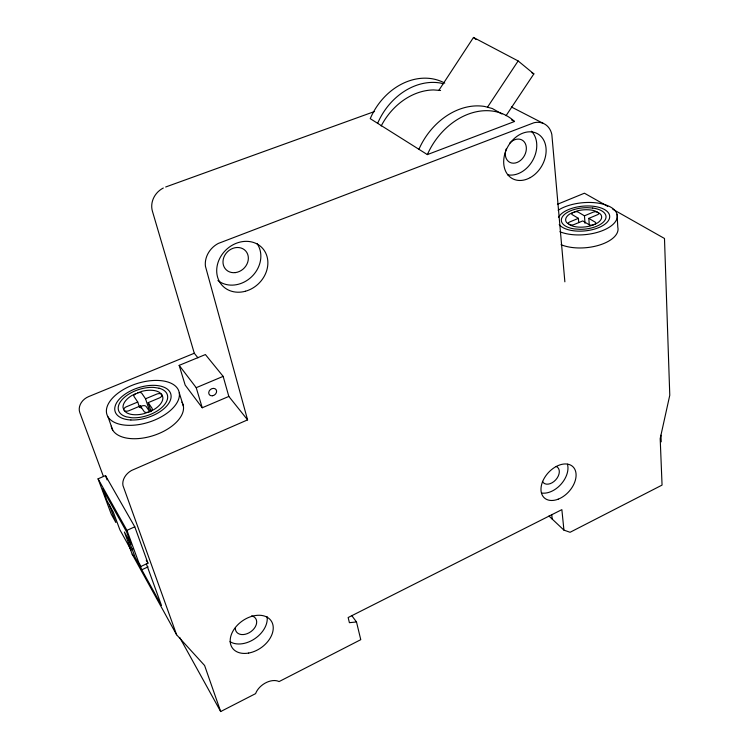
<?xml version="1.0" encoding="UTF-8"?>
<svg xmlns="http://www.w3.org/2000/svg" width="749" height="749" viewBox="0 0 749 749"><rect width="100%" height="100%" fill="white"/><g stroke="black" fill="none" stroke-linecap="round" stroke-linejoin="round"><path stroke-width="1.12" d="M438.848 90.348L473.49 37.45L518.139 60.95L533.868 73.898L506.052 115.692M487.477 107.229L518.139 60.95M594.996 224.232L590.034 226.039A18.079 8.595 -5.5 0 1 572.105 225.926L566.731 222.659A18.079 8.595 -5.5 0 1 569.802 213.961L577.32 210.844A18.079 8.595 -5.5 0 1 594.931 210.89L600.426 214.064A18.079 8.595 -5.5 0 1 597.665 222.828L594.996 224.232A3.811 1.826 -5.3 0 0 594.734 221.873L588.808 218.38L589.276 224.822M150.474 411.304L144.248 413.607A20.654 11.038 -17.9 0 1 126.225 412.484L123.969 410.274L123.033 407.54A20.654 11.038 -17.9 0 1 132.039 395.388L141.711 391.371A20.654 11.038 -17.9 0 1 159.425 392.364L161.756 394.489L162.823 397.157A20.654 11.038 -17.9 0 1 154.125 409.45L150.474 411.304A4.354 2.35 -18 0 0 151.813 407.933L148.199 402.653L158.685 398.234A4.26 2.275 -17.5 0 0 161.981 395.088M179.676 637.408L220.674 711.55L255.587 693.64A15.71 10.383 -35.3 0 1 279.087 681.581L360.765 639.674L356.496 621.96L351.656 615.463M128.622 539.626L135.223 557.528L140.306 566.731L147.956 563.192L134.783 526.819L105.506 475.606L98.063 478.826L111.264 514.179L115.87 522.512L109.326 504.938M146.383 563.894L161.484 605.473L141.776 569.783L148.105 566.853M130.981 549.85L124.39 532.024L131.141 544.167L126.656 531.977L102.576 488.9L107.013 500.791L113.296 512.082L119.859 529.721L130.981 549.85L133.097 548.886M98.063 478.826L126.937 530.358L134.783 526.819M564.868 281.821L551.835 134.483A23.153 17.517 -60.9 0 0 533.934 122.752L218.259 243.453A21.655 18.688 -43 0 0 205.441 266.279L247.582 419.88L131.468 470.503A15.158 11.834 -30.6 0 0 122.948 485.502L176.614 634.787L204.599 665.496L220.674 711.55M228.829 396.436L223.155 376.373L205.404 354.558L179.161 365.372L185.181 385.098L202.239 407.765L228.829 396.436L247.582 419.88M588.808 218.38L596.925 214.963A3.745 1.77 -5.3 0 0 598.657 212.679M139.586 407.54L137.741 402.035L126.066 406.913A4.335 2.313 -18.4 0 0 123.772 409.656M578.743 222.622L578.415 218.333L569.371 222.107A3.782 1.807 -5.7 0 0 568.425 224.073M148.246 412.25A4.354 2.35 -18 0 1 143.93 411.248L140.363 405.93L129.755 410.368A4.335 2.313 -18.4 0 1 124.493 410.77M179.161 365.372L196.219 387.682L223.155 376.373M137.816 392.682A4.269 2.256 -17.9 0 1 142.01 393.618L145.54 398.777L155.998 394.414A4.26 2.275 -17.5 0 1 161.222 394.011M574.146 211.901A3.736 1.76 -5.7 0 1 578.649 212.388L584.454 215.815L592.562 212.426A3.745 1.77 -5.3 0 1 597.43 211.958M197.942 357.825L194.291 353.256L88.7 396.577A13.81 11.338 -27.9 0 0 79.815 412.624L103.353 476.27M557.434 204.28L584.426 193.205L607.739 206.387M444.756 83.111A59.443 48.385 -60.5 0 0 370.24 118.66L427.351 154.603L514.526 121.497L511.483 119.887M165.679 186.997L374.547 111.507M356.496 621.96L349.409 622.681L348.145 617.532L561.862 509.638L563.931 530.123L570.073 532.286L662.06 485.09L660.187 438.605L669.775 395.247L664.485 238.482L612.804 209.252M440.59 90.479L433.624 89.936A59.77 48.301 -59.8 0 0 381.175 126.019M443.146 83.776L440.412 83.027A60.032 48.601 -60.2 0 0 377.646 123.323M511.389 106.976L543.409 123.445M531.827 72.812L533.868 73.898M578.415 218.333L572.629 214.888A3.736 1.76 -5.7 0 1 572.451 212.604M501.896 113.97L492.308 108.511L484.669 106.47A63.272 49.687 -59.1 0 0 418.925 149.294M473.49 37.45L476.074 39.547M548.97 516.033L563.931 530.123M128.116 543.212L132.18 554.185L133.715 555.927M137.741 402.035L134.258 396.839A4.269 2.256 -17.9 0 1 135.625 393.59M146.233 560.149L147.956 563.192M132.18 554.185L176.614 634.787M139.398 563.332L141.776 569.783M126.937 530.358L140.306 566.731M105.506 475.606L107.079 479.884M108.043 416.931L112.743 430.188M140.363 405.93L141.102 408.139M145.54 398.777L149.903 411.997L146.364 406.791A4.232 2.275 -18.1 0 0 140.026 406.735M148.199 402.653L151.101 411.491M179.273 392.86A37.815 20.204 -17.9 0 1 127.508 425.31A37.815 20.204 -17.9 0 1 121.937 390.454A37.815 20.204 -17.9 0 1 179.273 392.86L183.383 406.136M196.219 387.682L202.239 407.765M194.291 353.256L152.412 211.199A19.624 17.733 -41.7 0 1 163.319 188.018M551.741 514.572L552.228 519.104M584.454 215.815L585.006 223.305M617.064 214.28L617.803 227.219A33.424 16.178 -5.4 0 1 599.247 245.138A33.424 16.178 -5.4 0 1 561.038 244.68M660.955 435.206L661.217 441.816M427.351 154.603A63.937 49.883 -58.9 0 1 514.526 121.497M181.923 402.147A37.534 20.392 -18.1 0 1 154.388 435.253A37.534 20.392 -18.1 0 1 111.236 426.162M509.545 143.331A12.733 9.728 -60.4 0 1 525.92 145.137A12.733 9.728 -60.4 0 1 515.218 163.02A12.733 9.728 -60.4 0 1 506.146 149.014M531.369 131.178A25.457 19.455 -60.4 0 1 532.885 160.099A25.457 19.455 -60.4 0 1 507.569 174.779M256.982 243.491A27.123 23.331 -43.8 0 1 251.505 276.887A27.123 23.331 -43.8 0 1 217.922 280.519M267.084 616.661A23.453 16.319 -34.9 0 1 254.763 638.738A23.453 16.319 -34.9 0 1 229.999 641.659M251.636 615.875A11.722 8.164 -34.9 0 1 251.093 631.51A11.722 8.164 -34.9 0 1 235.317 628.046M567.452 464.202A20.972 13.959 -47.9 0 1 561.067 484.182A20.972 13.959 -47.9 0 1 541.845 493.048M556.179 466.449A10.486 6.984 -47.9 0 1 555.674 479.912A10.486 6.984 -47.9 0 1 542.435 481.364M558.127 210.254A33.649 16.001 -5.5 0 1 606.147 205.067A33.649 16.001 -5.5 0 1 608.048 227.968A33.649 16.001 -5.5 0 1 559.906 231.741M558.464 217.425A26.103 12.415 -5.5 0 1 597.768 207.033A26.103 12.415 -5.5 0 1 599.893 227.106A26.103 12.415 -5.5 0 1 559.213 224.569M593.274 224.962A3.811 1.826 -5.3 0 1 588.648 224.428L582.75 220.918L574.539 224.344A3.782 1.807 -5.7 0 1 569.633 224.812M592.702 208.044L587.179 207.67A22.433 10.664 -5.5 0 0 562.293 216.976A22.433 10.664 -5.5 0 0 574.286 228.913L579.932 229.334A22.433 10.664 -5.5 0 0 605.08 220A22.433 10.664 -5.5 0 0 592.702 208.044M159.097 388.216L153.779 387.402A25.635 13.697 -17.9 0 0 122.415 399.273A25.635 13.697 -17.9 0 0 126.394 416.847L131.805 417.755A25.635 13.697 -17.9 0 0 163.507 405.846A25.635 13.697 -17.9 0 0 159.097 388.216M212.613 395.744A4.213 3.408 -36.7 0 0 216.115 389.667A4.213 3.408 -36.7 0 0 209.28 390.866A4.213 3.408 -36.7 0 0 212.613 395.744M130.897 419.974A29.192 15.598 -17.9 0 0 171.015 395.013A29.192 15.598 -17.9 0 0 126.871 392.991A29.192 15.598 -17.9 0 0 130.897 419.974M235.308 272.608A13.557 11.666 -43.8 0 0 246.833 252.516A13.557 11.666 -43.8 0 0 224.869 255.156A13.557 11.666 -43.8 0 0 235.308 272.608M245.372 291.258A27.432 23.462 -43.9 0 0 262.759 248.537A27.432 23.462 -43.9 0 0 218.745 260.549A27.432 23.462 -43.9 0 0 245.372 291.258M530.283 177.597A25.728 19.53 -60.2 0 0 540.001 135.457A25.728 19.53 -60.2 0 0 504.433 155.389A25.728 19.53 -60.2 0 0 530.283 177.597M248.668 653.053A23.678 16.356 -35.1 0 0 271.7 621.707A23.678 16.356 -35.1 0 0 234.774 628.28A23.678 16.356 -35.1 0 0 248.668 653.053M558.174 499.18A21.15 13.969 -47.9 0 0 573.921 467.853A21.15 13.969 -47.9 0 0 543.502 479.632A21.15 13.969 -47.9 0 0 558.174 499.18"/></g></svg>
